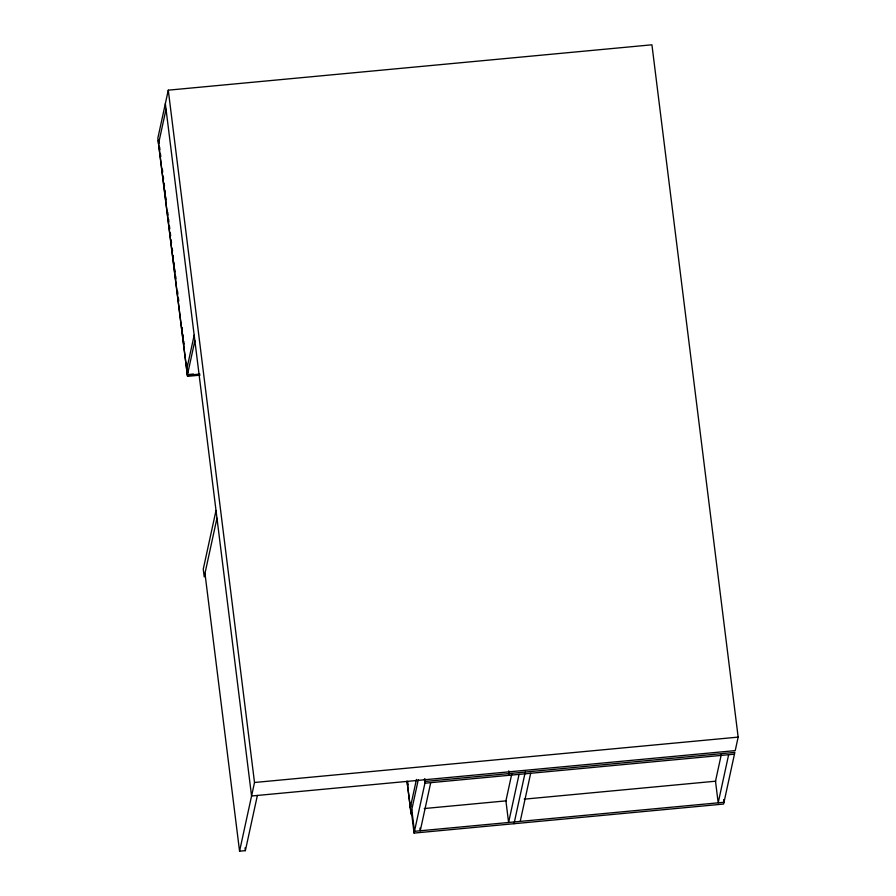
<?xml version="1.0" encoding="UTF-8"?>
<svg xmlns="http://www.w3.org/2000/svg" width="896" height="896" viewBox="0 0 896 896"><rect width="100%" height="100%" fill="white"/><g stroke="black" fill="none" stroke-linecap="round" stroke-linejoin="round"><path stroke-width="1.34" d="M165.346 103.678L251.574 795.995L735.224 750.613L738.158 737.117L651.93 44.8L168.28 90.171L157.842 138.186L187.365 375.234L199.83 374.058M158.536 143.741L166.029 109.234M186.67 369.678L194.174 335.171M187.365 375.234L194.869 340.726M199.987 375.166L187.544 376.331L187.936 374.55M216.014 510.485L203.258 569.15L204.221 576.867L216.966 518.202M257.376 795.446L245.37 850.651L239.568 851.2L254.509 782.488L168.28 90.171M410.301 807.699L416.45 779.43M418.309 779.598L410.995 813.254L407.03 781.39M411.566 812.582L411.174 814.352L407.053 781.211M425.298 781.435L734.843 752.394L723.61 804.048L414.075 833.09L425.298 781.435L424.962 778.736M430.718 782.667L420.258 830.771L419.922 828.072M508.749 775.342L508.794 770.862M511.728 774.155L505.915 800.878L508.603 822.483L519.064 774.368M514.024 823.715L525.258 772.05M520.218 821.397L530.678 773.282M721.314 754.488L715.501 781.211L718.189 802.816L728.65 754.712M189.314 374.427L193.458 374.035M254.509 782.488L738.158 737.117M734.451 754.163L424.917 783.205L424.413 779.15M424.256 808.539L506.173 800.856M524.216 799.165L715.747 781.189M723.654 799.579L723.99 802.278L414.456 831.32L411.768 809.715M407.781 782.197L408.117 784.952M410.536 804.294L410.872 807.061M411.376 811.485L414.075 833.09M158.738 140.134L159.085 142.901M159.6 147.067L159.947 149.845M160.462 154L160.81 156.778M162.366 169.254L162.702 172.032M163.229 176.198L163.576 178.965M164.091 183.131L164.438 185.909M164.954 190.064L165.301 192.842M165.816 196.997L166.163 199.774M167.72 212.262L168.067 215.029M168.582 219.195L168.93 221.973M169.445 226.128L169.792 228.906M170.307 233.072L170.654 235.838M171.17 240.005L171.517 242.782M172.211 248.326L172.558 251.104M173.074 255.259L173.421 258.037M173.936 262.192L174.283 264.97M174.798 269.136L175.146 271.902M175.661 276.069L176.008 278.846M177.565 291.323L177.912 294.101M178.427 298.267L178.774 301.034M182.056 327.387L182.403 330.165M182.918 334.331L183.266 337.098M183.792 341.264L184.128 344.042M186.547 363.462L186.894 366.229M187.41 370.395L187.757 373.162M158.178 140.515L187.544 376.331M245.034 847.874L245.37 850.651M204.971 573.406L239.568 851.2"/></g></svg>
